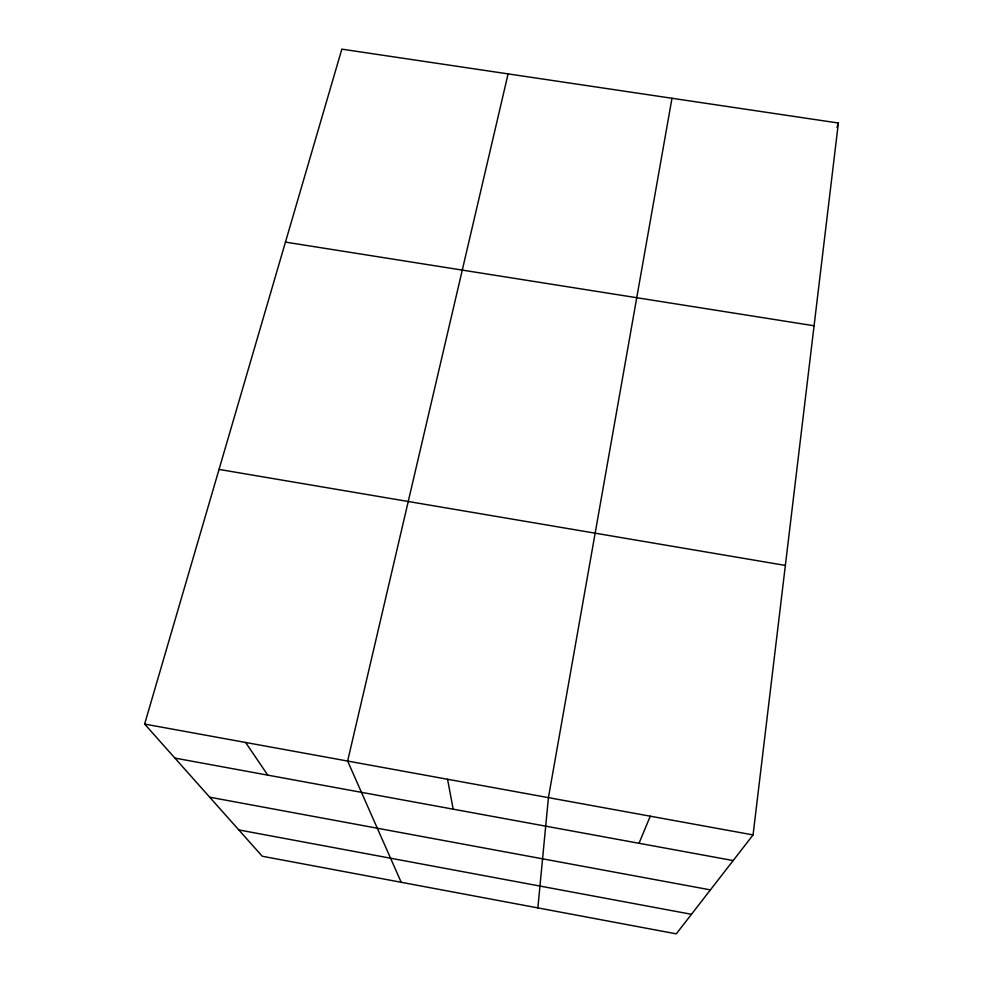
<?xml version="1.0" encoding="UTF-8"?>
<svg xmlns="http://www.w3.org/2000/svg" width="983" height="983" viewBox="0 0 983 983"><rect width="100%" height="100%" fill="white"/><g stroke="black" fill="none" stroke-linecap="round" stroke-linejoin="round"><path stroke-width="1.47" d="M537.861 907.899L548.428 797.643L671.979 98.263M753.064 834.923L838.376 123.022L341.838 49.15L144.624 724.066L262.215 856.23L676.292 933.85L753.064 834.923L144.624 724.066M508.1 73.885L347.626 761.051L401.199 882.292M836.988 127.409L838.376 123.022M639.024 843.291L650.267 816.197M285.463 242.113L814.084 325.778M219.037 469.419L785.356 565.422M174.9 758.09L733.158 860.567M209.686 797.201L710.414 889.885M238.808 829.922L691.467 914.301M245.639 742.472L267.769 775.145M447.56 779.261L453.175 809.181"/></g></svg>
